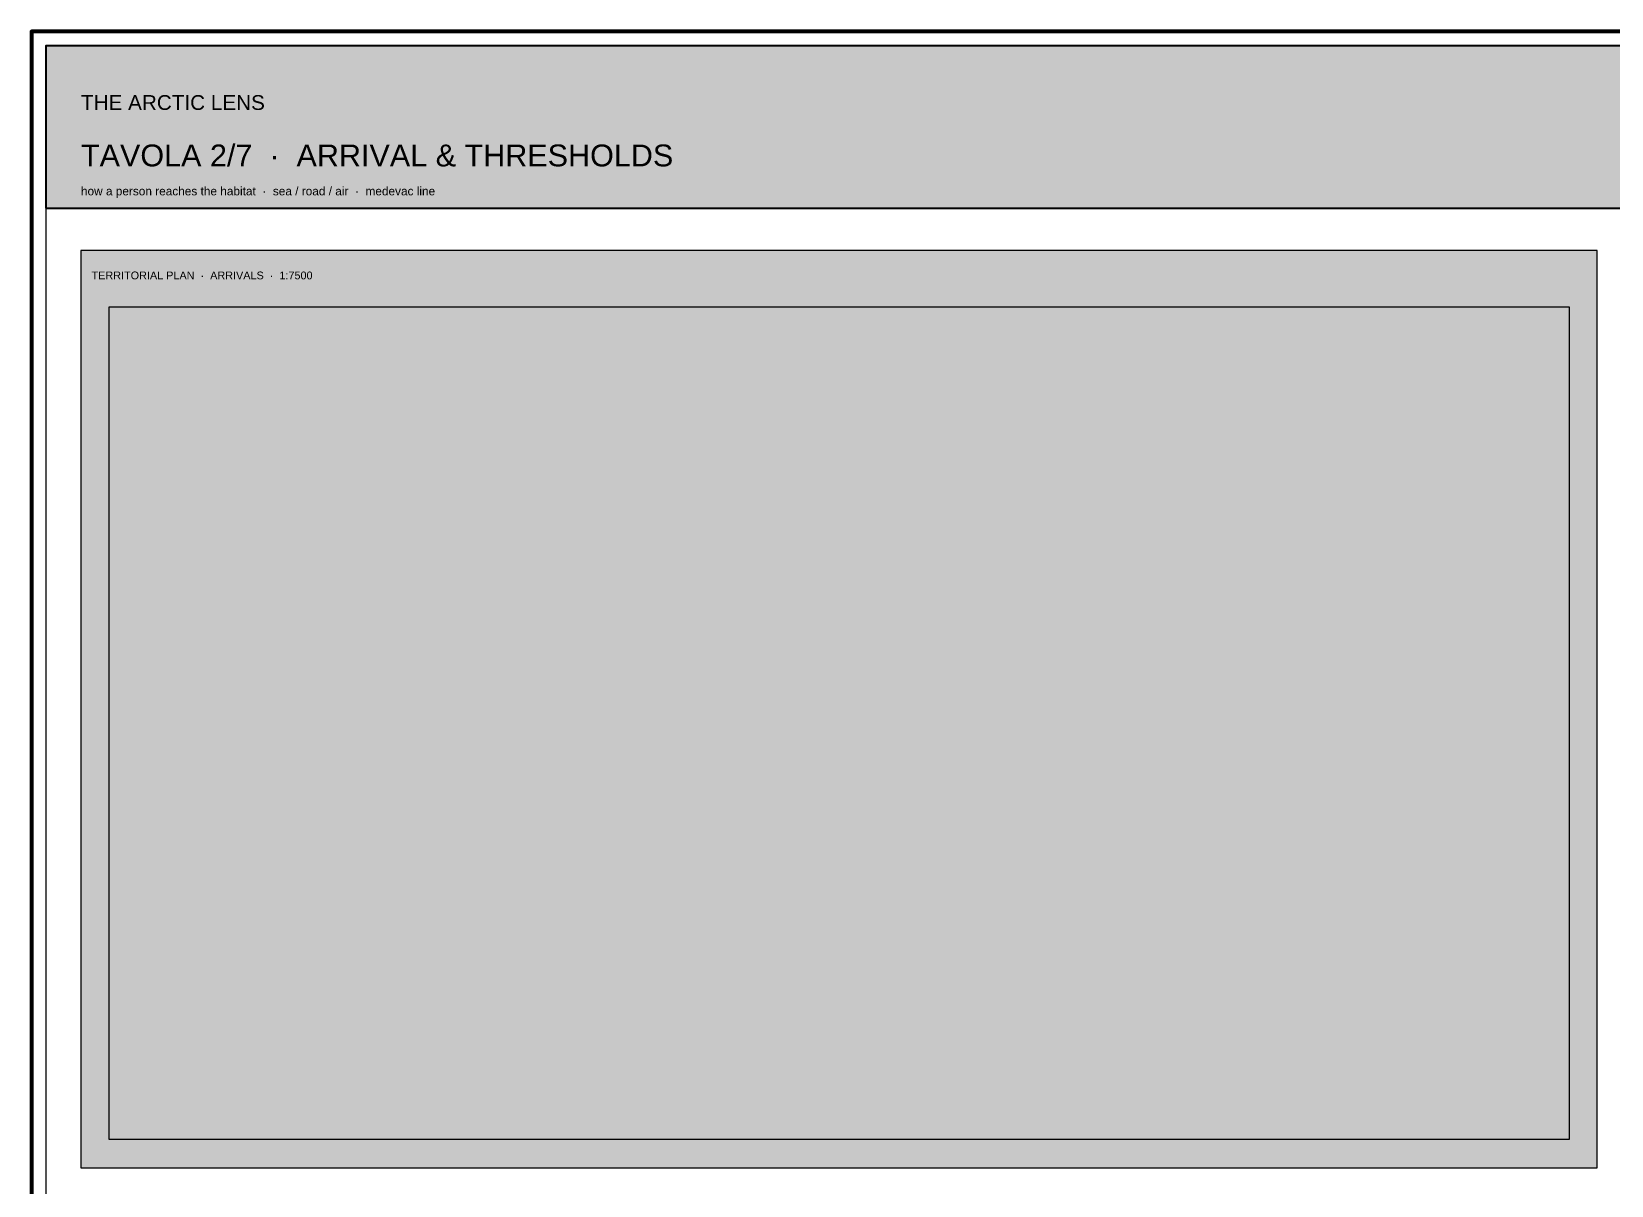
# Model space of a CAD drawing. Header units: millimetres. Extents: x 0 to 4200, y -1100 to 900.
# Drawn here: x 1100 to 1548, y 573 to 900 of the extents above; entities that cross this region are included whole.
import ezdxf

# ---------------------------------------------------------------- set-up
doc = ezdxf.new("R2010")
doc.units = ezdxf.units.MM
for name, color, linetype, lineweight, true_color in [('A-ANNO', 7, 'Continuous', 18, 0x20242a), ('A-HATCH', 7, 'Continuous', 9, 0xb4bac0), ('A-RENDER', 7, 'Continuous', 0, 0x20242a), ('A-SHEET', 7, 'Continuous', 50, 0x142030), ('A-TITL', 7, 'Continuous', 35, 0x142030)]:
    doc.layers.add(name, color=color, linetype=linetype, lineweight=lineweight, true_color=true_color)
doc.styles.add('ANNO', font='Arial.ttf')
doc.styles.add('TITLE', font='Arial.ttf')
picture_1 = doc.add_image_def('image1.png', size_in_pixel=(4465, 2551))

msp = doc.modelspace()

# ---------------------------------------------------------------- hatches: boundary and pattern name
at = {"layer": 'A-HATCH', "true_color": 0x142030}
h = msp.add_hatch(color=7, dxfattribs=at)
h.dxf.hatch_style = 1
h.paths.add_polyline_path([(1104, 850), (1996, 850), (1996, 896), (1104, 896)])
at = {"layer": 'A-HATCH', "true_color": 0xfcfdfe}
h = msp.add_hatch(color=7, dxfattribs=at)
h.dxf.hatch_style = 1
h.paths.add_polyline_path([(1114, 578), (1544, 578), (1544, 838), (1114, 838)])

# ---------------------------------------------------------------- linework, layer by layer
at = {"layer": 'A-SHEET', "lineweight": 70, "true_color": 0x142030}
msp.add_lwpolyline([(1100, 0), (2000, 0), (2000, 900), (1100, 900)], close=True, dxfattribs=at)
at = {"layer": 'A-SHEET', "lineweight": 25, "true_color": 0x142030}
msp.add_lwpolyline([(1104, 4), (1996, 4), (1996, 896), (1104, 896)], close=True, dxfattribs=at)
at = {"layer": 'A-SHEET', "lineweight": 13, "true_color": 0xb4bac0}
msp.add_lwpolyline([(1114, 578), (1544, 578), (1544, 838), (1114, 838)], close=True, dxfattribs=at)
at = {"layer": 'A-TITL'}
msp.add_lwpolyline([(1104, 850), (1996, 850), (1996, 896), (1104, 896)], close=True, dxfattribs=at)

# ---------------------------------------------------------------- texts
at = {"layer": 'A-ANNO', "color": 7, "true_color": 0x142030, "insert": (1117, 832), "char_height": 2.2, "width": 424, "attachment_point": 1, "style": 'TITLE'}
msp.add_mtext('TERRITORIAL PLAN  ·  ARRIVALS  ·  1:7500', dxfattribs=at)
at = {"layer": 'A-TITL', "color": 7, "true_color": 0xffffff, "attachment_point": 1, "style": 'TITLE'}
for s, insert, char_height, width in [('THE ARCTIC LENS', (1114, 882), 4.2, 200), ('TAVOLA 2/7  ·  ARRIVAL & THRESHOLDS', (1114, 868), 6.2, 620)]:
    msp.add_mtext(s, dxfattribs=dict(at, insert=insert, char_height=char_height, width=width))
at = {"layer": 'A-TITL', "color": 7, "true_color": 0xc8d2dc, "insert": (1114, 856), "char_height": 2.4, "width": 700, "attachment_point": 1, "style": 'ANNO'}
msp.add_mtext('how a person reaches the habitat  ·  sea / road / air  ·  medevac line', dxfattribs=at)

# ---------------------------------------------------------------- pictures from other files: only their frames are drawn
at = {"layer": 'A-RENDER'}
image = msp.add_image(picture_1, insert=(1122, 586), size_in_units=(414, 236), dxfattribs=at)

doc.saveas('drawing.dxf')
